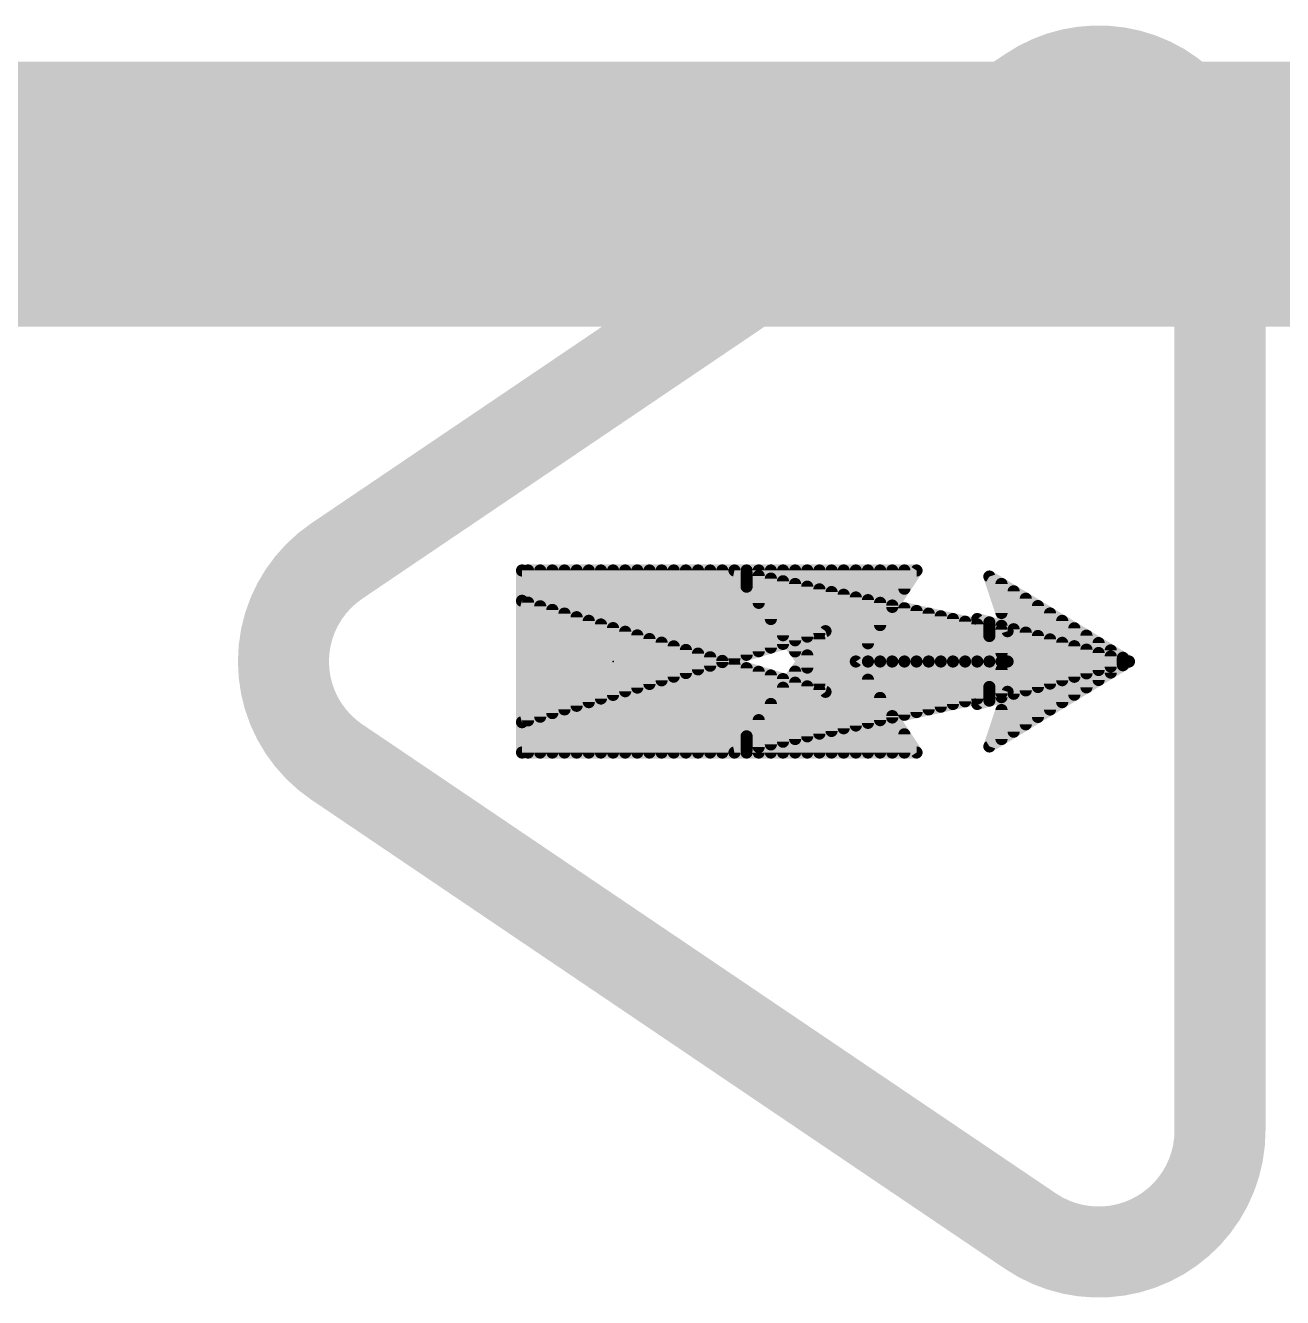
# Model space of a CAD drawing. Extents: x 8.2 to 88.1, y 6.1 to 80.7.
# Drawn here: x 70.09 to 80.45, y 50.64 to 61.12 of the extents above; entities that cross this region are included whole.
import ezdxf

# ---------------------------------------------------------------- set-up
doc = ezdxf.new("R2010")
doc.units = 0
for name, color, linetype in [('1', 22, 'CONTINUOUS'), ('21', 253, 'CONTINUOUS'), ('22', 253, 'CONTINUOUS'), ('23', 7, 'CONTINUOUS'), ('24', 7, 'CONTINUOUS')]:
    doc.layers.add(name, color=color, linetype=linetype)

msp = doc.modelspace()

# ---------------------------------------------------------------- linework, layer by layer
at = {"layer": '1', "const_width": 2.1844}
msp.add_lwpolyline([(60.97, 59.73), (83.78, 59.73)], dxfattribs=at)
at = {"layer": '21'}
for points, const_width in [([(79.93, 59.7462, 0.6013), (78.3697, 60.5745)], 0.75), ([(78.2646, 60.7298, 1), (78.4748, 60.4192)], 0.375), ([(78.4748, 60.4192, 1), (78.2646, 60.7298)], 0.375), ([(80.1175, 59.7462, 1), (79.7425, 59.7462)], 0.375), ([(79.7425, 59.7462, 1), (80.1175, 59.7462)], 0.375), ([(72.6544, 56.7083, 0.5309), (72.6544, 55.0517)], 0.75), ([(72.5493, 56.8636, 1), (72.7595, 56.553)], 0.375), ([(72.7595, 56.553, 1), (72.5493, 56.8636)], 0.375), ([(75.95, 56.645, 1), (75.91, 56.615)], 0.05), ([(75.9354, 56.6544, 1), (75.9246, 56.6056)], 0.05), ([(76.055, 56.6078, 1), (76.005, 56.6078)], 0.05), ([(76.155, 56.5856, 1), (76.105, 56.5856)], 0.05), ([(76.255, 56.5634, 1), (76.205, 56.5634)], 0.05), ([(78.0537, 56.5879, 1), (78.0063, 56.5721)], 0.05), ([(78.043, 56.6014, 1), (78.017, 56.5586)], 0.05), ([(76.005, 56.4966, 1), (76.055, 56.4966)], 0.05), ([(76.355, 56.5412, 1), (76.305, 56.5412)], 0.05), ([(76.455, 56.5189, 1), (76.405, 56.5189)], 0.05), ([(76.555, 56.4967, 1), (76.505, 56.4967)], 0.05), ([(76.655, 56.4745, 1), (76.605, 56.4745)], 0.05), ([(76.755, 56.4523, 1), (76.705, 56.4523)], 0.05), ([(78.155, 56.5192, 1), (78.105, 56.5192)], 0.05), ([(78.255, 56.4583, 1), (78.205, 56.4583)], 0.05), ([(74.205, 56.38, 1), (74.155, 56.38)], 0.05), ([(74.1872, 56.4039, 1), (74.1728, 56.3561)], 0.05), ([(74.255, 56.365, 1), (74.205, 56.365)], 0.05), ([(76.855, 56.43, 1), (76.805, 56.43)], 0.05), ([(76.955, 56.4078, 1), (76.905, 56.4078)], 0.05), ([(77.055, 56.3856, 1), (77.005, 56.3856)], 0.05), ([(77.155, 56.3634, 1), (77.105, 56.3634)], 0.05), ([(78.355, 56.3974, 1), (78.305, 56.3974)], 0.05), ([(74.355, 56.335, 1), (74.305, 56.335)], 0.05), ([(74.455, 56.305, 1), (74.405, 56.305)], 0.05), ([(74.555, 56.275, 1), (74.505, 56.275)], 0.05), ([(74.655, 56.245, 1), (74.605, 56.245)], 0.05), ([(76.105, 56.3633, 1), (76.155, 56.3633)], 0.05), ([(77.255, 56.3412, 1), (77.205, 56.3412)], 0.05), ([(77.355, 56.3189, 1), (77.305, 56.3189)], 0.05), ([(77.455, 56.2967, 1), (77.405, 56.2967)], 0.05), ([(77.555, 56.2745, 1), (77.505, 56.2745)], 0.05), ([(77.655, 56.2523, 1), (77.605, 56.2523)], 0.05), ([(78.105, 56.28, 1), (78.155, 56.28)], 0.05), ([(78.455, 56.3366, 1), (78.405, 56.3366)], 0.05), ([(78.555, 56.2757, 1), (78.505, 56.2757)], 0.05), ([(74.755, 56.215, 1), (74.705, 56.215)], 0.05), ([(74.855, 56.185, 1), (74.805, 56.185)], 0.05), ([(74.955, 56.155, 1), (74.905, 56.155)], 0.05), ([(76.205, 56.23, 1), (76.255, 56.23)], 0.05), ([(77.755, 56.23, 1), (77.705, 56.23)], 0.05), ([(77.855, 56.2078, 1), (77.805, 56.2078)], 0.05), ([(77.955, 56.1856, 1), (77.905, 56.1856)], 0.05), ([(78.055, 56.1634, 1), (78.005, 56.1634)], 0.05), ([(78.155, 56.1412, 1), (78.105, 56.1412)], 0.05), ([(78.655, 56.2148, 1), (78.605, 56.2148)], 0.05), ([(78.755, 56.154, 1), (78.705, 56.154)], 0.05), ([(75.055, 56.125, 1), (75.005, 56.125)], 0.05), ([(75.155, 56.095, 1), (75.105, 56.095)], 0.05), ([(75.255, 56.065, 1), (75.205, 56.065)], 0.05), ([(75.355, 56.035, 1), (75.305, 56.035)], 0.05), ([(76.305, 56.0966, 1), (76.355, 56.0966)], 0.05), ([(78.1563, 56.1221, 1), (78.2037, 56.1379)], 0.05), ([(78.1746, 56.1056, 1), (78.1854, 56.1544)], 0.05), ([(78.855, 56.0931, 1), (78.805, 56.0931)], 0.05), ([(78.955, 56.0322, 1), (78.905, 56.0322)], 0.05), ([(75.455, 56.005, 1), (75.405, 56.005)], 0.05), ([(75.555, 55.975, 1), (75.505, 55.975)], 0.05), ([(75.655, 55.945, 1), (75.605, 55.945)], 0.05), ([(76.405, 55.9633, 1), (76.455, 55.9633)], 0.05), ([(79.055, 55.9714, 1), (79.005, 55.9714)], 0.05), ([(75.755, 55.915, 1), (75.705, 55.915)], 0.05), ([(75.855, 55.885, 1), (75.805, 55.885)], 0.05), ([(75.955, 55.855, 1), (75.905, 55.855)], 0.05), ([(76.055, 55.825, 1), (76.005, 55.825)], 0.05), ([(76.93, 55.905, 1), (76.93, 55.855)], 0.05), ([(76.9508, 55.8939, 1), (76.9092, 55.8661)], 0.05), ([(77.005, 55.88, 1), (77.055, 55.88)], 0.05), ([(77.105, 55.88, 1), (77.155, 55.88)], 0.05), ([(77.205, 55.88, 1), (77.255, 55.88)], 0.05), ([(77.305, 55.88, 1), (77.355, 55.88)], 0.05), ([(77.405, 55.88, 1), (77.455, 55.88)], 0.05), ([(77.505, 55.88, 1), (77.555, 55.88)], 0.05), ([(77.605, 55.88, 1), (77.655, 55.88)], 0.05), ([(77.705, 55.88, 1), (77.755, 55.88)], 0.05), ([(77.805, 55.88, 1), (77.855, 55.88)], 0.05), ([(77.905, 55.88, 1), (77.955, 55.88)], 0.05), ([(78.005, 55.88, 1), (78.055, 55.88)], 0.05), ([(78.105, 55.88, 1), (78.155, 55.88)], 0.05), ([(78.2003, 55.8655, 1), (78.1597, 55.8945)], 0.05), ([(78.18, 55.855, 1), (78.18, 55.905)], 0.05), ([(79.155, 55.9105, 1), (79.105, 55.9105)], 0.05), ([(79.105, 55.866, 1), (79.155, 55.866)], 0.05), ([(79.167, 55.8586, 1), (79.193, 55.9014)], 0.05), ([(79.1867, 55.8559, 1), (79.1733, 55.9041)], 0.05), ([(76.155, 55.795, 1), (76.105, 55.795)], 0.05), ([(76.255, 55.765, 1), (76.205, 55.765)], 0.05), ([(76.355, 55.735, 1), (76.305, 55.735)], 0.05), ([(76.505, 55.83, 1), (76.555, 55.83)], 0.05), ([(77.055, 55.73, 1), (77.005, 55.73)], 0.05), ([(78.155, 55.81, 1), (78.105, 55.81)], 0.05), ([(78.705, 55.754, 1), (78.755, 55.754)], 0.05), ([(78.805, 55.782, 1), (78.855, 55.782)], 0.05), ([(78.905, 55.81, 1), (78.955, 55.81)], 0.05), ([(79.005, 55.838, 1), (79.055, 55.838)], 0.05), ([(76.455, 55.705, 1), (76.405, 55.705)], 0.05), ([(76.555, 55.675, 1), (76.505, 55.675)], 0.05), ([(76.605, 55.6966, 1), (76.655, 55.6966)], 0.05), ([(76.655, 55.645, 1), (76.605, 55.645)], 0.05), ([(76.66, 55.615, 1), (76.7, 55.645)], 0.05), ([(76.6728, 55.6061, 1), (76.6872, 55.6539)], 0.05), ([(78.055, 55.67, 1), (78.005, 55.67)], 0.05), ([(78.305, 55.642, 1), (78.355, 55.642)], 0.05), ([(78.405, 55.67, 1), (78.455, 55.67)], 0.05), ([(78.505, 55.698, 1), (78.555, 55.698)], 0.05), ([(78.605, 55.726, 1), (78.655, 55.726)], 0.05), ([(77.155, 55.58, 1), (77.105, 55.58)], 0.05), ([(77.9233, 55.5541, 1), (77.9367, 55.5059)], 0.05), ([(77.9097, 55.5445, 1), (77.9503, 55.5155)], 0.05), ([(78.005, 55.558, 1), (78.055, 55.558)], 0.05), ([(78.105, 55.586, 1), (78.155, 55.586)], 0.05), ([(78.205, 55.614, 1), (78.255, 55.614)], 0.05), ([(77.255, 55.43, 1), (77.205, 55.43)], 0.05), ([(72.7595, 55.207, 1), (72.5493, 54.8964)], 0.375), ([(72.5493, 54.8964, 1), (72.7595, 55.207)], 0.375), ([(77.355, 55.28, 1), (77.305, 55.28)], 0.05), ([(74.18, 55.155, 1), (74.18, 55.105)], 0.05), ([(74.155, 55.13, 1), (74.205, 55.13)], 0.05), ([(74.205, 55.13, 1), (74.255, 55.13)], 0.05), ([(74.305, 55.13, 1), (74.355, 55.13)], 0.05), ([(74.405, 55.13, 1), (74.455, 55.13)], 0.05), ([(74.505, 55.13, 1), (74.555, 55.13)], 0.05), ([(74.605, 55.13, 1), (74.655, 55.13)], 0.05), ([(74.705, 55.13, 1), (74.755, 55.13)], 0.05), ([(74.805, 55.13, 1), (74.855, 55.13)], 0.05), ([(74.905, 55.13, 1), (74.955, 55.13)], 0.05), ([(75.005, 55.13, 1), (75.055, 55.13)], 0.05), ([(75.105, 55.13, 1), (75.155, 55.13)], 0.05), ([(75.205, 55.13, 1), (75.255, 55.13)], 0.05), ([(75.305, 55.13, 1), (75.355, 55.13)], 0.05), ([(75.405, 55.13, 1), (75.455, 55.13)], 0.05), ([(75.505, 55.13, 1), (75.555, 55.13)], 0.05), ([(75.605, 55.13, 1), (75.655, 55.13)], 0.05), ([(75.705, 55.13, 1), (75.755, 55.13)], 0.05), ([(75.805, 55.13, 1), (75.855, 55.13)], 0.05), ([(75.905, 55.13, 1), (75.955, 55.13)], 0.05), ([(76.005, 55.13, 1), (76.055, 55.13)], 0.05), ([(76.105, 55.13, 1), (76.155, 55.13)], 0.05), ([(76.205, 55.13, 1), (76.255, 55.13)], 0.05), ([(76.305, 55.13, 1), (76.355, 55.13)], 0.05), ([(76.405, 55.13, 1), (76.455, 55.13)], 0.05), ([(76.505, 55.13, 1), (76.555, 55.13)], 0.05), ([(76.605, 55.13, 1), (76.655, 55.13)], 0.05), ([(76.705, 55.13, 1), (76.755, 55.13)], 0.05), ([(76.805, 55.13, 1), (76.855, 55.13)], 0.05), ([(76.905, 55.13, 1), (76.955, 55.13)], 0.05), ([(77.005, 55.13, 1), (77.055, 55.13)], 0.05), ([(77.105, 55.13, 1), (77.155, 55.13)], 0.05), ([(77.205, 55.13, 1), (77.255, 55.13)], 0.05), ([(77.305, 55.13, 1), (77.355, 55.13)], 0.05), ([(77.4092, 55.1161, 1), (77.4508, 55.1439)], 0.05), ([(77.43, 55.105, 1), (77.43, 55.155)], 0.05), ([(78.3697, 51.1855, 0.6013), (79.93, 52.0138)], 0.75), ([(80.1175, 52.0138, 1), (79.7425, 52.0138)], 0.375), ([(79.7425, 52.0138, 1), (80.1175, 52.0138)], 0.375), ([(78.4748, 51.3408, 1), (78.2646, 51.0302)], 0.375), ([(78.2646, 51.0302, 1), (78.4748, 51.3408)], 0.375)]:
    msp.add_lwpolyline(points, format="xyb", dxfattribs=dict(at, const_width=const_width))
for points, const_width in [([(78.3697, 60.5745), (72.6544, 56.7083)], 0.75), ([(79.93, 52.0138), (79.93, 59.7462)], 0.75), ([(76.68, 55.63), (75.93, 56.63)], 0.1), ([(75.93, 56.63), (78.18, 56.13)], 0.1), ([(76.03, 56.4966), (76.03, 56.6078)], 0.1), ([(76.13, 56.3633), (76.13, 56.5856)], 0.1), ([(76.23, 56.23), (76.23, 56.5634)], 0.1), ([(78.18, 56.13), (78.03, 56.58)], 0.1), ([(78.03, 56.58), (79.18, 55.88)], 0.1), ([(76.33, 56.0966), (76.33, 56.5412)], 0.1), ([(76.43, 55.9633), (76.43, 56.5189)], 0.1), ([(76.53, 55.83), (76.53, 56.4967)], 0.1), ([(76.63, 55.6966), (76.63, 56.4745)], 0.1), ([(76.73, 55.13), (76.73, 56.4523)], 0.1), ([(78.13, 56.28), (78.13, 56.5192)], 0.1), ([(78.23, 55.614), (78.23, 56.4583)], 0.1), ([(74.18, 55.13), (74.18, 56.38)], 0.1), ([(74.18, 56.38), (76.68, 55.63)], 0.1), ([(74.23, 55.13), (74.23, 56.365)], 0.1), ([(76.83, 55.13), (76.83, 56.43)], 0.1), ([(76.93, 55.13), (76.93, 56.4078)], 0.1), ([(77.03, 55.88), (77.03, 56.3856)], 0.1), ([(77.13, 55.88), (77.13, 56.3634)], 0.1), ([(78.33, 55.642), (78.33, 56.3974)], 0.1), ([(74.33, 55.13), (74.33, 56.335)], 0.1), ([(74.43, 55.13), (74.43, 56.305)], 0.1), ([(74.53, 55.13), (74.53, 56.275)], 0.1), ([(74.63, 55.13), (74.63, 56.245)], 0.1), ([(77.23, 55.88), (77.23, 56.3412)], 0.1), ([(77.33, 55.88), (77.33, 56.3189)], 0.1), ([(77.43, 55.88), (77.43, 56.2967)], 0.1), ([(77.53, 55.88), (77.53, 56.2745)], 0.1), ([(77.63, 55.88), (77.63, 56.2523)], 0.1), ([(78.43, 55.67), (78.43, 56.3366)], 0.1), ([(78.53, 55.698), (78.53, 56.2757)], 0.1), ([(74.73, 55.13), (74.73, 56.215)], 0.1), ([(74.83, 55.13), (74.83, 56.185)], 0.1), ([(74.93, 55.13), (74.93, 56.155)], 0.1), ([(77.73, 55.88), (77.73, 56.23)], 0.1), ([(77.83, 55.88), (77.83, 56.2078)], 0.1), ([(77.93, 55.88), (77.93, 56.1856)], 0.1), ([(78.03, 55.88), (78.03, 56.1634)], 0.1), ([(78.13, 55.88), (78.13, 56.1412)], 0.1), ([(78.63, 55.726), (78.63, 56.2148)], 0.1), ([(78.73, 55.754), (78.73, 56.154)], 0.1), ([(75.03, 55.13), (75.03, 56.125)], 0.1), ([(75.13, 55.13), (75.13, 56.095)], 0.1), ([(75.23, 55.13), (75.23, 56.065)], 0.1), ([(75.33, 55.13), (75.33, 56.035)], 0.1), ([(78.83, 55.782), (78.83, 56.0931)], 0.1), ([(78.93, 55.81), (78.93, 56.0322)], 0.1), ([(75.43, 55.13), (75.43, 56.005)], 0.1), ([(75.53, 55.13), (75.53, 55.975)], 0.1), ([(75.63, 55.13), (75.63, 55.945)], 0.1), ([(79.03, 55.838), (79.03, 55.9714)], 0.1), ([(75.73, 55.13), (75.73, 55.915)], 0.1), ([(75.83, 55.13), (75.83, 55.885)], 0.1), ([(75.93, 55.13), (75.93, 55.855)], 0.1), ([(76.03, 55.13), (76.03, 55.825)], 0.1), ([(78.18, 55.88), (76.93, 55.88)], 0.1), ([(76.93, 55.88), (77.43, 55.13)], 0.1), ([(79.18, 55.88), (77.93, 55.53)], 0.1), ([(77.93, 55.53), (78.18, 55.88)], 0.1), ([(79.13, 55.866), (79.13, 55.9105)], 0.1), ([(76.13, 55.13), (76.13, 55.795)], 0.1), ([(76.23, 55.13), (76.23, 55.765)], 0.1), ([(76.33, 55.13), (76.33, 55.735)], 0.1), ([(77.03, 55.13), (77.03, 55.73)], 0.1), ([(78.13, 55.586), (78.13, 55.81)], 0.1), ([(76.43, 55.13), (76.43, 55.705)], 0.1), ([(76.53, 55.13), (76.53, 55.675)], 0.1), ([(76.63, 55.13), (76.63, 55.645)], 0.1), ([(78.03, 55.558), (78.03, 55.67)], 0.1), ([(77.13, 55.13), (77.13, 55.58)], 0.1), ([(77.23, 55.13), (77.23, 55.43)], 0.1), ([(72.6544, 55.0517), (78.3697, 51.1855)], 0.75), ([(77.33, 55.13), (77.33, 55.28)], 0.1), ([(77.43, 55.13), (74.18, 55.13)], 0.1)]:
    msp.add_lwpolyline(points, dxfattribs=dict(at, const_width=const_width))
at = {"layer": '22'}
for points, const_width in [([(79.93, 59.7462, 0.6013), (78.3697, 60.5745)], 0.75), ([(78.2646, 60.7298, 1), (78.4748, 60.4192)], 0.375), ([(78.4748, 60.4192, 1), (78.2646, 60.7298)], 0.375), ([(80.1175, 59.7462, 1), (79.7425, 59.7462)], 0.375), ([(79.7425, 59.7462, 1), (80.1175, 59.7462)], 0.375), ([(72.6544, 56.7083, 0.5309), (72.6544, 55.0517)], 0.75), ([(72.5493, 56.8636, 1), (72.7595, 56.553)], 0.375), ([(72.7595, 56.553, 1), (72.5493, 56.8636)], 0.375), ([(74.205, 56.63, 1), (74.155, 56.63)], 0.05), ([(74.18, 56.655, 1), (74.18, 56.605)], 0.05), ([(74.255, 56.63, 1), (74.205, 56.63)], 0.05), ([(74.355, 56.63, 1), (74.305, 56.63)], 0.05), ([(74.455, 56.63, 1), (74.405, 56.63)], 0.05), ([(74.555, 56.63, 1), (74.505, 56.63)], 0.05), ([(74.655, 56.63, 1), (74.605, 56.63)], 0.05), ([(74.755, 56.63, 1), (74.705, 56.63)], 0.05), ([(74.855, 56.63, 1), (74.805, 56.63)], 0.05), ([(74.955, 56.63, 1), (74.905, 56.63)], 0.05), ([(75.055, 56.63, 1), (75.005, 56.63)], 0.05), ([(75.155, 56.63, 1), (75.105, 56.63)], 0.05), ([(75.255, 56.63, 1), (75.205, 56.63)], 0.05), ([(75.355, 56.63, 1), (75.305, 56.63)], 0.05), ([(75.455, 56.63, 1), (75.405, 56.63)], 0.05), ([(75.555, 56.63, 1), (75.505, 56.63)], 0.05), ([(75.655, 56.63, 1), (75.605, 56.63)], 0.05), ([(75.755, 56.63, 1), (75.705, 56.63)], 0.05), ([(75.855, 56.63, 1), (75.805, 56.63)], 0.05), ([(75.955, 56.63, 1), (75.905, 56.63)], 0.05), ([(76.055, 56.63, 1), (76.005, 56.63)], 0.05), ([(76.155, 56.63, 1), (76.105, 56.63)], 0.05), ([(76.255, 56.63, 1), (76.205, 56.63)], 0.05), ([(76.355, 56.63, 1), (76.305, 56.63)], 0.05), ([(76.455, 56.63, 1), (76.405, 56.63)], 0.05), ([(76.555, 56.63, 1), (76.505, 56.63)], 0.05), ([(76.655, 56.63, 1), (76.605, 56.63)], 0.05), ([(76.755, 56.63, 1), (76.705, 56.63)], 0.05), ([(76.855, 56.63, 1), (76.805, 56.63)], 0.05), ([(76.955, 56.63, 1), (76.905, 56.63)], 0.05), ([(77.055, 56.63, 1), (77.005, 56.63)], 0.05), ([(77.155, 56.63, 1), (77.105, 56.63)], 0.05), ([(77.255, 56.63, 1), (77.205, 56.63)], 0.05), ([(77.355, 56.63, 1), (77.305, 56.63)], 0.05), ([(77.4508, 56.6161, 1), (77.4092, 56.6439)], 0.05), ([(77.43, 56.605, 1), (77.43, 56.655)], 0.05), ([(77.305, 56.48, 1), (77.355, 56.48)], 0.05), ([(77.205, 56.33, 1), (77.255, 56.33)], 0.05), ([(77.105, 56.18, 1), (77.155, 56.18)], 0.05), ([(77.9367, 56.2541, 1), (77.9233, 56.2059)], 0.05), ([(77.9503, 56.2445, 1), (77.9097, 56.2155)], 0.05), ([(78.055, 56.202, 1), (78.005, 56.202)], 0.05), ([(78.155, 56.174, 1), (78.105, 56.174)], 0.05), ([(78.255, 56.146, 1), (78.205, 56.146)], 0.05), ([(76.505, 56.085, 1), (76.555, 56.085)], 0.05), ([(76.605, 56.115, 1), (76.655, 56.115)], 0.05), ([(76.655, 56.0634, 1), (76.605, 56.0634)], 0.05), ([(76.7, 56.115, 1), (76.66, 56.145)], 0.05), ([(76.6872, 56.1061, 1), (76.6728, 56.1539)], 0.05), ([(78.005, 56.09, 1), (78.055, 56.09)], 0.05), ([(78.355, 56.118, 1), (78.305, 56.118)], 0.05), ([(78.455, 56.09, 1), (78.405, 56.09)], 0.05), ([(78.555, 56.062, 1), (78.505, 56.062)], 0.05), ([(78.655, 56.034, 1), (78.605, 56.034)], 0.05), ([(76.105, 55.965, 1), (76.155, 55.965)], 0.05), ([(76.205, 55.995, 1), (76.255, 55.995)], 0.05), ([(76.305, 56.025, 1), (76.355, 56.025)], 0.05), ([(76.405, 56.055, 1), (76.455, 56.055)], 0.05), ([(76.555, 55.93, 1), (76.505, 55.93)], 0.05), ([(77.005, 56.03, 1), (77.055, 56.03)], 0.05), ([(78.755, 56.006, 1), (78.705, 56.006)], 0.05), ([(78.855, 55.978, 1), (78.805, 55.978)], 0.05), ([(78.955, 55.95, 1), (78.905, 55.95)], 0.05), ([(75.805, 55.875, 1), (75.855, 55.875)], 0.05), ([(75.905, 55.905, 1), (75.955, 55.905)], 0.05), ([(76.005, 55.935, 1), (76.055, 55.935)], 0.05), ([(76.93, 55.905, 1), (76.93, 55.855)], 0.05), ([(76.9092, 55.8939, 1), (76.9508, 55.8661)], 0.05), ([(77.055, 55.88, 1), (77.005, 55.88)], 0.05), ([(77.155, 55.88, 1), (77.105, 55.88)], 0.05), ([(77.255, 55.88, 1), (77.205, 55.88)], 0.05), ([(77.355, 55.88, 1), (77.305, 55.88)], 0.05), ([(77.455, 55.88, 1), (77.405, 55.88)], 0.05), ([(77.555, 55.88, 1), (77.505, 55.88)], 0.05), ([(77.655, 55.88, 1), (77.605, 55.88)], 0.05), ([(77.755, 55.88, 1), (77.705, 55.88)], 0.05), ([(77.855, 55.88, 1), (77.805, 55.88)], 0.05), ([(77.955, 55.88, 1), (77.905, 55.88)], 0.05), ([(78.055, 55.88, 1), (78.005, 55.88)], 0.05), ([(78.105, 55.95, 1), (78.155, 55.95)], 0.05), ([(78.155, 55.88, 1), (78.105, 55.88)], 0.05), ([(78.1597, 55.8655, 1), (78.2003, 55.8945)], 0.05), ([(78.18, 55.855, 1), (78.18, 55.905)], 0.05), ([(79.055, 55.922, 1), (79.005, 55.922)], 0.05), ([(79.155, 55.894, 1), (79.105, 55.894)], 0.05), ([(79.105, 55.8495, 1), (79.155, 55.8495)], 0.05), ([(79.193, 55.8586, 1), (79.167, 55.9014)], 0.05), ([(79.1733, 55.8559, 1), (79.1867, 55.9041)], 0.05), ([(75.405, 55.755, 1), (75.455, 55.755)], 0.05), ([(75.505, 55.785, 1), (75.555, 55.785)], 0.05), ([(75.605, 55.815, 1), (75.655, 55.815)], 0.05), ([(75.705, 55.845, 1), (75.755, 55.845)], 0.05), ([(76.455, 55.7967, 1), (76.405, 55.7967)], 0.05), ([(79.005, 55.7886, 1), (79.055, 55.7886)], 0.05), ([(75.105, 55.665, 1), (75.155, 55.665)], 0.05), ([(75.205, 55.695, 1), (75.255, 55.695)], 0.05), ([(75.305, 55.725, 1), (75.355, 55.725)], 0.05), ([(76.355, 55.6634, 1), (76.305, 55.6634)], 0.05), ([(78.2037, 55.6221, 1), (78.1563, 55.6379)], 0.05), ([(78.1854, 55.6056, 1), (78.1746, 55.6544)], 0.05), ([(78.805, 55.6669, 1), (78.855, 55.6669)], 0.05), ([(78.905, 55.7278, 1), (78.955, 55.7278)], 0.05), ([(74.705, 55.545, 1), (74.755, 55.545)], 0.05), ([(74.805, 55.575, 1), (74.855, 55.575)], 0.05), ([(74.905, 55.605, 1), (74.955, 55.605)], 0.05), ([(75.005, 55.635, 1), (75.055, 55.635)], 0.05), ([(76.255, 55.53, 1), (76.205, 55.53)], 0.05), ([(77.805, 55.5522, 1), (77.855, 55.5522)], 0.05), ([(77.905, 55.5744, 1), (77.955, 55.5744)], 0.05), ([(78.005, 55.5966, 1), (78.055, 55.5966)], 0.05), ([(78.105, 55.6188, 1), (78.155, 55.6188)], 0.05), ([(78.605, 55.5452, 1), (78.655, 55.5452)], 0.05), ([(78.705, 55.606, 1), (78.755, 55.606)], 0.05), ([(74.405, 55.455, 1), (74.455, 55.455)], 0.05), ([(74.505, 55.485, 1), (74.555, 55.485)], 0.05), ([(74.605, 55.515, 1), (74.655, 55.515)], 0.05), ([(77.305, 55.4411, 1), (77.355, 55.4411)], 0.05), ([(77.405, 55.4633, 1), (77.455, 55.4633)], 0.05), ([(77.505, 55.4855, 1), (77.555, 55.4855)], 0.05), ([(77.605, 55.5077, 1), (77.655, 55.5077)], 0.05), ([(77.705, 55.53, 1), (77.755, 55.53)], 0.05), ([(78.155, 55.48, 1), (78.105, 55.48)], 0.05), ([(78.505, 55.4843, 1), (78.555, 55.4843)], 0.05), ([(72.7595, 55.207, 1), (72.5493, 54.8964)], 0.375), ([(72.5493, 54.8964, 1), (72.7595, 55.207)], 0.375), ([(74.1728, 55.4039, 1), (74.1872, 55.3561)], 0.05), ([(74.155, 55.38, 1), (74.205, 55.38)], 0.05), ([(74.205, 55.395, 1), (74.255, 55.395)], 0.05), ([(74.305, 55.425, 1), (74.355, 55.425)], 0.05), ([(76.155, 55.3967, 1), (76.105, 55.3967)], 0.05), ([(76.805, 55.33, 1), (76.855, 55.33)], 0.05), ([(76.905, 55.3522, 1), (76.955, 55.3522)], 0.05), ([(77.005, 55.3744, 1), (77.055, 55.3744)], 0.05), ([(77.105, 55.3966, 1), (77.155, 55.3966)], 0.05), ([(77.205, 55.4188, 1), (77.255, 55.4188)], 0.05), ([(78.305, 55.3626, 1), (78.355, 55.3626)], 0.05), ([(78.405, 55.4234, 1), (78.455, 55.4234)], 0.05), ([(76.055, 55.2634, 1), (76.005, 55.2634)], 0.05), ([(76.305, 55.2188, 1), (76.355, 55.2188)], 0.05), ([(76.405, 55.2411, 1), (76.455, 55.2411)], 0.05), ([(76.505, 55.2633, 1), (76.555, 55.2633)], 0.05), ([(76.605, 55.2855, 1), (76.655, 55.2855)], 0.05), ([(76.705, 55.3077, 1), (76.755, 55.3077)], 0.05), ([(78.105, 55.2408, 1), (78.155, 55.2408)], 0.05), ([(78.205, 55.3017, 1), (78.255, 55.3017)], 0.05), ([(75.9246, 55.1544, 1), (75.9354, 55.1056)], 0.05), ([(75.91, 55.145, 1), (75.95, 55.115)], 0.05), ([(76.005, 55.1522, 1), (76.055, 55.1522)], 0.05), ([(76.105, 55.1744, 1), (76.155, 55.1744)], 0.05), ([(76.205, 55.1966, 1), (76.255, 55.1966)], 0.05), ([(78.017, 55.2014, 1), (78.043, 55.1586)], 0.05), ([(78.0063, 55.1879, 1), (78.0537, 55.1721)], 0.05), ([(78.3697, 51.1855, 0.6013), (79.93, 52.0138)], 0.75), ([(80.1175, 52.0138, 1), (79.7425, 52.0138)], 0.375), ([(79.7425, 52.0138, 1), (80.1175, 52.0138)], 0.375), ([(78.4748, 51.3408, 1), (78.2646, 51.0302)], 0.375), ([(78.2646, 51.0302, 1), (78.4748, 51.3408)], 0.375)]:
    msp.add_lwpolyline(points, format="xyb", dxfattribs=dict(at, const_width=const_width))
for points, const_width in [([(72.6544, 56.7083), (78.3697, 60.5745)], 0.75), ([(79.93, 59.7462), (79.93, 52.0138)], 0.75), ([(74.18, 56.63), (74.18, 55.38)], 0.1), ([(77.43, 56.63), (74.18, 56.63)], 0.1), ([(74.23, 56.63), (74.23, 55.395)], 0.1), ([(74.33, 56.63), (74.33, 55.425)], 0.1), ([(74.43, 56.63), (74.43, 55.455)], 0.1), ([(74.53, 56.63), (74.53, 55.485)], 0.1), ([(74.63, 56.63), (74.63, 55.515)], 0.1), ([(74.73, 56.63), (74.73, 55.545)], 0.1), ([(74.83, 56.63), (74.83, 55.575)], 0.1), ([(74.93, 56.63), (74.93, 55.605)], 0.1), ([(75.03, 56.63), (75.03, 55.635)], 0.1), ([(75.13, 56.63), (75.13, 55.665)], 0.1), ([(75.23, 56.63), (75.23, 55.695)], 0.1), ([(75.33, 56.63), (75.33, 55.725)], 0.1), ([(75.43, 56.63), (75.43, 55.755)], 0.1), ([(75.53, 56.63), (75.53, 55.785)], 0.1), ([(75.63, 56.63), (75.63, 55.815)], 0.1), ([(75.73, 56.63), (75.73, 55.845)], 0.1), ([(75.83, 56.63), (75.83, 55.875)], 0.1), ([(75.93, 56.63), (75.93, 55.905)], 0.1), ([(76.03, 56.63), (76.03, 55.935)], 0.1), ([(76.13, 56.63), (76.13, 55.965)], 0.1), ([(76.23, 56.63), (76.23, 55.995)], 0.1), ([(76.33, 56.63), (76.33, 56.025)], 0.1), ([(76.43, 56.63), (76.43, 56.055)], 0.1), ([(76.53, 56.63), (76.53, 56.085)], 0.1), ([(76.63, 56.63), (76.63, 56.115)], 0.1), ([(76.73, 56.63), (76.73, 55.3077)], 0.1), ([(76.83, 56.63), (76.83, 55.33)], 0.1), ([(76.93, 55.88), (77.43, 56.63)], 0.1), ([(76.93, 56.63), (76.93, 55.3522)], 0.1), ([(77.03, 56.63), (77.03, 56.03)], 0.1), ([(77.13, 56.63), (77.13, 56.18)], 0.1), ([(77.23, 56.63), (77.23, 56.33)], 0.1), ([(77.33, 56.63), (77.33, 56.48)], 0.1), ([(79.18, 55.88), (77.93, 56.23)], 0.1), ([(77.93, 56.23), (78.18, 55.88)], 0.1), ([(78.03, 56.202), (78.03, 56.09)], 0.1), ([(78.13, 56.174), (78.13, 55.95)], 0.1), ([(78.23, 56.146), (78.23, 55.3017)], 0.1), ([(74.18, 55.38), (76.68, 56.13)], 0.1), ([(76.68, 56.13), (75.93, 55.13)], 0.1), ([(76.63, 56.0634), (76.63, 55.2855)], 0.1), ([(78.33, 56.118), (78.33, 55.3626)], 0.1), ([(78.43, 56.09), (78.43, 55.4234)], 0.1), ([(78.53, 56.062), (78.53, 55.4843)], 0.1), ([(78.63, 56.034), (78.63, 55.5452)], 0.1), ([(76.53, 55.93), (76.53, 55.2633)], 0.1), ([(78.73, 56.006), (78.73, 55.606)], 0.1), ([(78.83, 55.978), (78.83, 55.6669)], 0.1), ([(78.93, 55.95), (78.93, 55.7278)], 0.1), ([(78.18, 55.88), (76.93, 55.88)], 0.1), ([(77.03, 55.88), (77.03, 55.3744)], 0.1), ([(77.13, 55.88), (77.13, 55.3966)], 0.1), ([(77.23, 55.88), (77.23, 55.4188)], 0.1), ([(77.33, 55.88), (77.33, 55.4411)], 0.1), ([(77.43, 55.88), (77.43, 55.4633)], 0.1), ([(77.53, 55.88), (77.53, 55.4855)], 0.1), ([(77.63, 55.88), (77.63, 55.5077)], 0.1), ([(77.73, 55.88), (77.73, 55.53)], 0.1), ([(77.83, 55.88), (77.83, 55.5522)], 0.1), ([(77.93, 55.88), (77.93, 55.5744)], 0.1), ([(78.03, 55.18), (79.18, 55.88)], 0.1), ([(78.03, 55.88), (78.03, 55.5966)], 0.1), ([(78.13, 55.88), (78.13, 55.6188)], 0.1), ([(79.03, 55.922), (79.03, 55.7886)], 0.1), ([(79.13, 55.894), (79.13, 55.8495)], 0.1), ([(76.43, 55.7967), (76.43, 55.2411)], 0.1), ([(75.93, 55.13), (78.18, 55.63)], 0.1), ([(76.33, 55.6634), (76.33, 55.2188)], 0.1), ([(78.18, 55.63), (78.03, 55.18)], 0.1), ([(76.23, 55.53), (76.23, 55.1966)], 0.1), ([(78.13, 55.48), (78.13, 55.2408)], 0.1), ([(78.3697, 51.1855), (72.6544, 55.0517)], 0.75), ([(76.13, 55.3967), (76.13, 55.1744)], 0.1), ([(76.03, 55.2634), (76.03, 55.1522)], 0.1)]:
    msp.add_lwpolyline(points, dxfattribs=dict(at, const_width=const_width))
at = {"layer": '23'}
msp.add_point((74.93, 55.88), dxfattribs=at)
at = {"layer": '24'}
msp.add_point((74.93, 55.88), dxfattribs=at)

doc.saveas('drawing.dxf')
